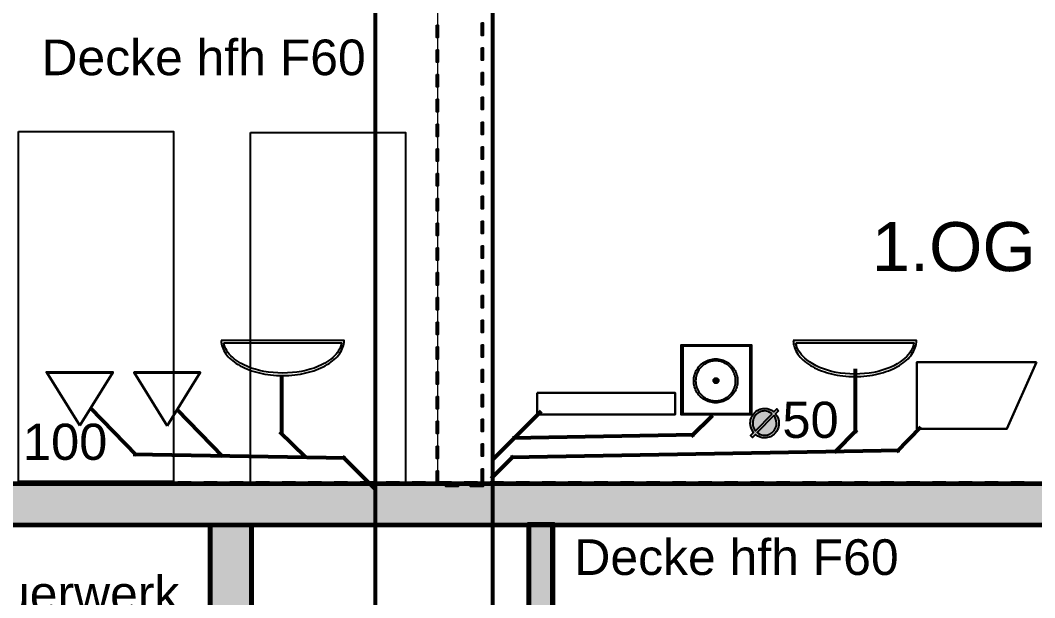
# Model space of a CAD drawing. Header units: millimetres. Extents: x 6 to 41668, y 1529 to 28527.
# Drawn here: x 23484 to 29259, y 11558 to 14848 of the extents above; entities that cross this region are included whole.
import ezdxf

# ---------------------------------------------------------------- set-up
doc = ezdxf.new("R2010")
doc.units = ezdxf.units.MM
doc.header["$LTSCALE"] = 50
for name, color, linetype in [('00_Wand_Bestand', 7, 'Continuous'), ('05_Linien_stark', 7, 'Continuous'), ('06_Linien_fein', 3, 'Continuous'), ('07_Bemassung', 6, 'Continuous'), ('10_Text', 7, 'Continuous')]:
    doc.layers.add(name, color=color, linetype=linetype)
doc.styles.add('PLAN', font='arial.ttf')

msp = doc.modelspace()

# ---------------------------------------------------------------- hatches: boundary and pattern name
at = {"layer": '00_Wand_Bestand'}
for points in [[(27251.7, 12603.6), (27247.2, 12603.6), (27247.2, 12999.2), (27647.3, 12999.2), (27647.3, 12599.2), (27247.2, 12599.2), (27247.2, 12603.6), (27251.7, 12603.6), (27251.7, 12608), (27638.4, 12608), (27638.4, 12990.4), (27256.1, 12990.4), (27256.1, 12603.6), (27251.7, 12603.6), (27251.7, 12608)], [(27328.6, 12793.6), (27317.6, 12793.6), (27317.9, 12802.6), (27318.8, 12811.3), (27320.3, 12819.9), (27322.4, 12828.2), (27325.1, 12836.4), (27328.2, 12844.2), (27331.9, 12851.8), (27336.1, 12859.1), (27340.7, 12866.1), (27345.8, 12872.7), (27351.3, 12879), (27357.2, 12884.9), (27363.5, 12890.4), (27370.1, 12895.5), (27377.1, 12900.1), (27384.4, 12904.3), (27392, 12908), (27399.8, 12911.1), (27408, 12913.8), (27416.3, 12915.9), (27424.9, 12917.4), (27433.6, 12918.3), (27442.5, 12918.6), (27451.5, 12918.3), (27460.2, 12917.4), (27468.8, 12915.9), (27477.2, 12913.8), (27485.3, 12911.1), (27493.1, 12908), (27500.7, 12904.3), (27508, 12900.1), (27515, 12895.5), (27521.7, 12890.4), (27527.9, 12884.9), (27533.8, 12879), (27539.3, 12872.7), (27544.4, 12866.1), (27549, 12859.1), (27553.2, 12851.8), (27556.9, 12844.2), (27560, 12836.4), (27562.7, 12828.2), (27564.8, 12819.9), (27566.3, 12811.3), (27567.2, 12802.6), (27567.5, 12793.6), (27567.2, 12784.7), (27566.3, 12775.9), (27564.8, 12767.4), (27562.7, 12759), (27560, 12750.9), (27556.9, 12743), (27553.2, 12735.4), (27549, 12728.1), (27544.4, 12721.1), (27539.3, 12714.5), (27533.8, 12708.2), (27527.9, 12702.3), (27521.7, 12696.8), (27515, 12691.7), (27508, 12687.1), (27500.7, 12682.9), (27493.1, 12679.3), (27485.3, 12676.1), (27477.2, 12673.5), (27468.8, 12671.4), (27460.2, 12669.8), (27451.5, 12668.9), (27442.5, 12668.6), (27433.6, 12668.9), (27424.9, 12669.8), (27416.3, 12671.4), (27408, 12673.5), (27399.8, 12676.1), (27392, 12679.3), (27384.4, 12682.9), (27377.1, 12687.1), (27370.1, 12691.7), (27363.5, 12696.8), (27357.2, 12702.3), (27351.3, 12708.2), (27345.8, 12714.5), (27340.7, 12721.1), (27336.1, 12728.1), (27331.9, 12735.4), (27328.2, 12743), (27325.1, 12750.9), (27322.4, 12759), (27320.3, 12767.4), (27318.8, 12775.9), (27317.9, 12784.7), (27317.6, 12793.6), (27328.6, 12793.6), (27328.9, 12785.1), (27329.9, 12776.8), (27331.4, 12768.6), (27333.5, 12760.7), (27336.1, 12753), (27339.2, 12745.6), (27342.9, 12738.5), (27347, 12731.6), (27351.6, 12725.1), (27356.6, 12718.9), (27362, 12713.1), (27367.8, 12707.7), (27374, 12702.7), (27380.5, 12698.1), (27387.4, 12693.9), (27394.5, 12690.3), (27402, 12687.2), (27409.6, 12684.5), (27417.6, 12682.4), (27425.7, 12680.9), (27434, 12680), (27442.5, 12679.6), (27451.1, 12680), (27459.4, 12680.9), (27467.5, 12682.4), (27475.5, 12684.5), (27483.1, 12687.2), (27490.6, 12690.3), (27497.7, 12693.9), (27504.6, 12698.1), (27511.1, 12702.7), (27517.3, 12707.7), (27523.1, 12713.1), (27528.5, 12718.9), (27533.5, 12725.1), (27538.1, 12731.6), (27542.2, 12738.5), (27545.9, 12745.6), (27549, 12753), (27551.6, 12760.7), (27553.7, 12768.6), (27555.2, 12776.8), (27556.2, 12785.1), (27556.5, 12793.6), (27556.2, 12802.1), (27555.2, 12810.5), (27553.7, 12818.6), (27551.6, 12826.5), (27549, 12834.2), (27545.9, 12841.6), (27542.2, 12848.8), (27538.1, 12855.6), (27533.5, 12862.2), (27528.5, 12868.3), (27523.1, 12874.2), (27517.3, 12879.6), (27511.1, 12884.6), (27504.6, 12889.2), (27497.7, 12893.3), (27490.6, 12896.9), (27483.1, 12900.1), (27475.5, 12902.7), (27467.5, 12904.8), (27459.4, 12906.3), (27451.1, 12907.3), (27442.5, 12907.6), (27434, 12907.3), (27425.7, 12906.3), (27417.6, 12904.8), (27409.6, 12902.7), (27402, 12900.1), (27394.5, 12896.9), (27387.4, 12893.3), (27380.5, 12889.2), (27374, 12884.6), (27367.8, 12879.6), (27362, 12874.2), (27356.6, 12868.3), (27351.6, 12862.2), (27347, 12855.6), (27342.9, 12848.8), (27339.2, 12841.6), (27336.1, 12834.2), (27333.5, 12826.5), (27331.4, 12818.6), (27329.9, 12810.5), (27328.9, 12802.1)], [(27800.8, 12623.4), (27783.9, 12605.8), (27793, 12592.2), (27798.8, 12579.6), (27802, 12566.4), (27803, 12551.2), (27802.4, 12541), (27800.6, 12531.2), (27797.7, 12521.8), (27793.5, 12512.8), (27788.2, 12504.2), (27781.6, 12495.9), (27775.4, 12489.5), (27768.8, 12484), (27761.8, 12479.3), (27754.5, 12475.4), (27746.8, 12472.5), (27738.7, 12470.3), (27730.2, 12469), (27721.3, 12468.6), (27707.5, 12469.7), (27695.3, 12472.8), (27683.1, 12478.8), (27669.1, 12488.3), (27652.1, 12471.2), (27641.8, 12481.5), (27658.9, 12498.6), (27649.7, 12513.1), (27643.9, 12525.9), (27640.7, 12538.7), (27639.7, 12553.1), (27640.2, 12562.6), (27641.6, 12571.7), (27644.1, 12580.5), (27647.6, 12588.8), (27652, 12596.8), (27657.4, 12604.5), (27663.8, 12611.7), (27670.8, 12618.3), (27678.3, 12623.8), (27686, 12628.3), (27694.2, 12631.9), (27702.7, 12634.4), (27711.6, 12635.9), (27720.8, 12636.4), (27735, 12635.3), (27747.6, 12632), (27760.1, 12626), (27773.8, 12616.6), (27790.5, 12633.9)], [(27763.7, 12606.3), (27751.3, 12613.7), (27741, 12618.4), (27731.3, 12621), (27720.8, 12621.8), (27713.1, 12621.4), (27705.7, 12620.2), (27698.7, 12618.1), (27691.9, 12615.1), (27685.5, 12611.4), (27679.3, 12606.8), (27673.5, 12601.4), (27667.4, 12594.3), (27662.4, 12586.9), (27658.6, 12579), (27655.8, 12570.6), (27654.2, 12561.8), (27653.6, 12552.6), (27654.4, 12541.1), (27656.9, 12530.8), (27661.6, 12520.5), (27668.8, 12508.7)], [(27774.1, 12595.9), (27678.9, 12498.4), (27687.2, 12492.9), (27695.7, 12488.6), (27704.2, 12485.6), (27712.8, 12483.8), (27721.5, 12483.2), (27729.2, 12483.6), (27736.6, 12484.8), (27743.7, 12486.9), (27750.5, 12489.8), (27757, 12493.5), (27763.1, 12498.1), (27768.9, 12503.4), (27775, 12510.4), (27780, 12517.8), (27783.8, 12525.6), (27786.6, 12533.9), (27788.2, 12542.6), (27788.8, 12551.7), (27788, 12563.4), (27785.6, 12573.7), (27781.1, 12584.1)], [(22092.4, 12216.8), (29879.9, 12216.8), (29879.9, 11962.9), (22092.4, 11962.9)], [(24557.8, 11981), (24807.8, 11981), (24807.8, 8486.9), (24557.8, 8486.9)], [(26371, 11983.8), (26522.4, 11983.8), (26522.4, 8561.9), (26371, 8561.9)]]:
    msp.add_hatch(color=7, dxfattribs=at).paths.add_polyline_path(points)
at = {"layer": '07_Bemassung'}
msp.add_hatch(color=7, dxfattribs=at).paths.add_polyline_path([(27444.5, 12809.7), (27447.5, 12809.4), (27450.3, 12808.6), (27452.9, 12807.2), (27455.1, 12805.4), (27456.9, 12803.1), (27458.3, 12800.6), (27459.2, 12797.8), (27459.5, 12794.8), (27459.2, 12791.7), (27458.3, 12788.9), (27456.9, 12786.4), (27455.1, 12784.2), (27452.9, 12782.3), (27450.3, 12780.9), (27447.5, 12780.1), (27444.5, 12779.8), (27441.5, 12780.1), (27438.6, 12780.9), (27436.1, 12782.3), (27433.9, 12784.2), (27432.1, 12786.4), (27430.7, 12788.9), (27429.8, 12791.7), (27429.5, 12794.8), (27429.8, 12797.8), (27430.7, 12800.6), (27432.1, 12803.1), (27433.9, 12805.4), (27436.1, 12807.2), (27438.6, 12808.6), (27441.5, 12809.4)])
msp.add_hatch(color=7, dxfattribs=at).paths.add_polyline_path([(27444.5, 12809.7), (27447.5, 12809.4), (27450.3, 12808.6), (27452.9, 12807.2), (27455.1, 12805.4), (27456.9, 12803.1), (27458.3, 12800.6), (27459.2, 12797.8), (27459.5, 12794.8), (27459.2, 12791.7), (27458.3, 12788.9), (27456.9, 12786.4), (27455.1, 12784.2), (27452.9, 12782.3), (27450.3, 12780.9), (27447.5, 12780.1), (27444.5, 12779.8), (27441.5, 12780.1), (27438.6, 12780.9), (27436.1, 12782.3), (27433.9, 12784.2), (27432.1, 12786.4), (27430.7, 12788.9), (27429.8, 12791.7), (27429.5, 12794.8), (27429.8, 12797.8), (27430.7, 12800.6), (27432.1, 12803.1), (27433.9, 12805.4), (27436.1, 12807.2), (27438.6, 12808.6), (27441.5, 12809.4)])

# ---------------------------------------------------------------- linework, layer by layer
at = {"layer": '00_Wand_Bestand'}
for points in [[(27251.7, 12603.6), (27247.2, 12603.6), (27247.2, 12999.2), (27647.3, 12999.2), (27647.3, 12599.2), (27247.2, 12599.2), (27247.2, 12603.6), (27251.7, 12603.6), (27251.7, 12608), (27638.4, 12608), (27638.4, 12990.4), (27256.1, 12990.4), (27256.1, 12603.6), (27251.7, 12603.6), (27251.7, 12608)], [(27328.6, 12793.6), (27317.6, 12793.6), (27317.9, 12802.6), (27318.8, 12811.3), (27320.3, 12819.9), (27322.4, 12828.2), (27325.1, 12836.4), (27328.2, 12844.2), (27331.9, 12851.8), (27336.1, 12859.1), (27340.7, 12866.1), (27345.8, 12872.7), (27351.3, 12879), (27357.2, 12884.9), (27363.5, 12890.4), (27370.1, 12895.5), (27377.1, 12900.1), (27384.4, 12904.3), (27392, 12908), (27399.8, 12911.1), (27408, 12913.8), (27416.3, 12915.9), (27424.9, 12917.4), (27433.6, 12918.3), (27442.5, 12918.6), (27451.5, 12918.3), (27460.2, 12917.4), (27468.8, 12915.9), (27477.2, 12913.8), (27485.3, 12911.1), (27493.1, 12908), (27500.7, 12904.3), (27508, 12900.1), (27515, 12895.5), (27521.7, 12890.4), (27527.9, 12884.9), (27533.8, 12879), (27539.3, 12872.7), (27544.4, 12866.1), (27549, 12859.1), (27553.2, 12851.8), (27556.9, 12844.2), (27560, 12836.4), (27562.7, 12828.2), (27564.8, 12819.9), (27566.3, 12811.3), (27567.2, 12802.6), (27567.5, 12793.6), (27567.2, 12784.7), (27566.3, 12775.9), (27564.8, 12767.4), (27562.7, 12759), (27560, 12750.9), (27556.9, 12743), (27553.2, 12735.4), (27549, 12728.1), (27544.4, 12721.1), (27539.3, 12714.5), (27533.8, 12708.2), (27527.9, 12702.3), (27521.7, 12696.8), (27515, 12691.7), (27508, 12687.1), (27500.7, 12682.9), (27493.1, 12679.3), (27485.3, 12676.1), (27477.2, 12673.5), (27468.8, 12671.4), (27460.2, 12669.8), (27451.5, 12668.9), (27442.5, 12668.6), (27433.6, 12668.9), (27424.9, 12669.8), (27416.3, 12671.4), (27408, 12673.5), (27399.8, 12676.1), (27392, 12679.3), (27384.4, 12682.9), (27377.1, 12687.1), (27370.1, 12691.7), (27363.5, 12696.8), (27357.2, 12702.3), (27351.3, 12708.2), (27345.8, 12714.5), (27340.7, 12721.1), (27336.1, 12728.1), (27331.9, 12735.4), (27328.2, 12743), (27325.1, 12750.9), (27322.4, 12759), (27320.3, 12767.4), (27318.8, 12775.9), (27317.9, 12784.7), (27317.6, 12793.6), (27328.6, 12793.6), (27328.9, 12785.1), (27329.9, 12776.8), (27331.4, 12768.6), (27333.5, 12760.7), (27336.1, 12753), (27339.2, 12745.6), (27342.9, 12738.5), (27347, 12731.6), (27351.6, 12725.1), (27356.6, 12718.9), (27362, 12713.1), (27367.8, 12707.7), (27374, 12702.7), (27380.5, 12698.1), (27387.4, 12693.9), (27394.5, 12690.3), (27402, 12687.2), (27409.6, 12684.5), (27417.6, 12682.4), (27425.7, 12680.9), (27434, 12680), (27442.5, 12679.6), (27451.1, 12680), (27459.4, 12680.9), (27467.5, 12682.4), (27475.5, 12684.5), (27483.1, 12687.2), (27490.6, 12690.3), (27497.7, 12693.9), (27504.6, 12698.1), (27511.1, 12702.7), (27517.3, 12707.7), (27523.1, 12713.1), (27528.5, 12718.9), (27533.5, 12725.1), (27538.1, 12731.6), (27542.2, 12738.5), (27545.9, 12745.6), (27549, 12753), (27551.6, 12760.7), (27553.7, 12768.6), (27555.2, 12776.8), (27556.2, 12785.1), (27556.5, 12793.6), (27556.2, 12802.1), (27555.2, 12810.5), (27553.7, 12818.6), (27551.6, 12826.5), (27549, 12834.2), (27545.9, 12841.6), (27542.2, 12848.8), (27538.1, 12855.6), (27533.5, 12862.2), (27528.5, 12868.3), (27523.1, 12874.2), (27517.3, 12879.6), (27511.1, 12884.6), (27504.6, 12889.2), (27497.7, 12893.3), (27490.6, 12896.9), (27483.1, 12900.1), (27475.5, 12902.7), (27467.5, 12904.8), (27459.4, 12906.3), (27451.1, 12907.3), (27442.5, 12907.6), (27434, 12907.3), (27425.7, 12906.3), (27417.6, 12904.8), (27409.6, 12902.7), (27402, 12900.1), (27394.5, 12896.9), (27387.4, 12893.3), (27380.5, 12889.2), (27374, 12884.6), (27367.8, 12879.6), (27362, 12874.2), (27356.6, 12868.3), (27351.6, 12862.2), (27347, 12855.6), (27342.9, 12848.8), (27339.2, 12841.6), (27336.1, 12834.2), (27333.5, 12826.5), (27331.4, 12818.6), (27329.9, 12810.5), (27328.9, 12802.1)], [(27800.8, 12623.4), (27783.9, 12605.8), (27793, 12592.2), (27798.8, 12579.6), (27802, 12566.4), (27803, 12551.2), (27802.4, 12541), (27800.6, 12531.2), (27797.7, 12521.8), (27793.5, 12512.8), (27788.2, 12504.2), (27781.6, 12495.9), (27775.4, 12489.5), (27768.8, 12484), (27761.8, 12479.3), (27754.5, 12475.4), (27746.8, 12472.5), (27738.7, 12470.3), (27730.2, 12469), (27721.3, 12468.6), (27707.5, 12469.7), (27695.3, 12472.8), (27683.1, 12478.8), (27669.1, 12488.3), (27652.1, 12471.2), (27641.8, 12481.5), (27658.9, 12498.6), (27649.7, 12513.1), (27643.9, 12525.9), (27640.7, 12538.7), (27639.7, 12553.1), (27640.2, 12562.6), (27641.6, 12571.7), (27644.1, 12580.5), (27647.6, 12588.8), (27652, 12596.8), (27657.4, 12604.5), (27663.8, 12611.7), (27670.8, 12618.3), (27678.3, 12623.8), (27686, 12628.3), (27694.2, 12631.9), (27702.7, 12634.4), (27711.6, 12635.9), (27720.8, 12636.4), (27735, 12635.3), (27747.6, 12632), (27760.1, 12626), (27773.8, 12616.6), (27790.5, 12633.9)], [(27763.7, 12606.3), (27751.3, 12613.7), (27741, 12618.4), (27731.3, 12621), (27720.8, 12621.8), (27713.1, 12621.4), (27705.7, 12620.2), (27698.7, 12618.1), (27691.9, 12615.1), (27685.5, 12611.4), (27679.3, 12606.8), (27673.5, 12601.4), (27667.4, 12594.3), (27662.4, 12586.9), (27658.6, 12579), (27655.8, 12570.6), (27654.2, 12561.8), (27653.6, 12552.6), (27654.4, 12541.1), (27656.9, 12530.8), (27661.6, 12520.5), (27668.8, 12508.7)], [(27774.1, 12595.9), (27678.9, 12498.4), (27687.2, 12492.9), (27695.7, 12488.6), (27704.2, 12485.6), (27712.8, 12483.8), (27721.5, 12483.2), (27729.2, 12483.6), (27736.6, 12484.8), (27743.7, 12486.9), (27750.5, 12489.8), (27757, 12493.5), (27763.1, 12498.1), (27768.9, 12503.4), (27775, 12510.4), (27780, 12517.8), (27783.8, 12525.6), (27786.6, 12533.9), (27788.2, 12542.6), (27788.8, 12551.7), (27788, 12563.4), (27785.6, 12573.7), (27781.1, 12584.1)], [(22092.4, 12216.8), (29879.9, 12216.8), (29879.9, 11962.9), (22092.4, 11962.9)], [(24557.8, 11981), (24807.8, 11981), (24807.8, 8486.9), (24557.8, 8486.9)], [(26371, 11983.8), (26522.4, 11983.8), (26522.4, 8561.9), (26371, 8561.9)]]:
    msp.add_lwpolyline(points, close=True, dxfattribs=at)
at = {"layer": '05_Linien_stark', "lineweight": 53}
for p, q in [((24972.9, 12486.9), (24972.9, 12827.5)), ((28237.9, 12496.1), (28237.9, 12862.5)), ((24145, 12367.9), (23882.7, 12637.2)), ((24636.7, 12361.4), (24376.7, 12628.4)), ((26173.8, 12345.5), (26448.4, 12620.1)), ((27303.9, 12476.8), (27424, 12596.8)), ((25106.7, 12360.2), (24961.9, 12503.9)), ((27322.8, 12485), (26286.4, 12466.4)), ((28119.4, 12385), (28246, 12514.9)), ((28472.9, 12389.3), (28611.1, 12531.2)), ((24127.1, 12375.9), (25336.2, 12354.2)), ((28490.8, 12396), (26273.9, 12356.3))]:
    msp.add_line(p, q, dxfattribs=at)
at = {"layer": '05_Linien_stark', "lineweight": 25}
for points in [[(23473.8, 14215.1), (24356.2, 14215.1), (24356.2, 12220.6), (23473.8, 12220.6)], [(24794.1, 14208.7), (25676.5, 14208.7), (25676.5, 12214.2), (24794.1, 12214.2)]]:
    msp.add_lwpolyline(points, close=True, dxfattribs=at)
at = {"layer": '05_Linien_stark', "lineweight": 30}
for points in [[(29269.7, 12900.5), (28588.3, 12900.5), (28588.3, 12519.6), (29101.2, 12519.6)], [(26426.7, 12726), (27211.7, 12726), (27211.7, 12601.8), (26426.7, 12601.8)]]:
    msp.add_lwpolyline(points, close=True, dxfattribs=at)
at = {"layer": '05_Linien_stark', "lineweight": 40}
for points in [[(23822.5, 12538.4), (23634.9, 12841.6), (24010.1, 12841.6)], [(24320.1, 12537.8), (24507.7, 12840.9), (24132.6, 12840.9)]]:
    msp.add_lwpolyline(points, close=True, dxfattribs=at)
at = {"layer": '06_Linien_fein'}
for points in [[(24627.6, 13024), (24628.1, 13014), (24629.3, 13004.1), (24631.4, 12994.4), (24634.3, 12984.8), (24638, 12975.4), (24642.4, 12966.2), (24647.6, 12957.1), (24653.5, 12948.3), (24660.2, 12939.6), (24667.5, 12931.2), (24675.4, 12923), (24684, 12915), (24693.2, 12907.3), (24703.1, 12899.9), (24713.5, 12892.7), (24724.5, 12885.9), (24736, 12879.3), (24748, 12873), (24760.5, 12867), (24773.6, 12861.4), (24787, 12856.2), (24801, 12851.2), (24815.3, 12846.7), (24830.1, 12842.5), (24845.2, 12838.7), (24860.7, 12835.4), (24876.5, 12832.4), (24892.7, 12829.9), (24909.2, 12827.8), (24925.9, 12826.1), (24942.9, 12824.9), (24960.2, 12824.2), (24977.6, 12823.9), (24995.1, 12824.2), (25012.3, 12824.9), (25029.3, 12826.1), (25046.1, 12827.8), (25062.5, 12829.9), (25078.7, 12832.4), (25094.5, 12835.4), (25110, 12838.7), (25125.2, 12842.5), (25139.9, 12846.7), (25154.3, 12851.2), (25168.2, 12856.2), (25181.7, 12861.4), (25194.7, 12867), (25207.2, 12873), (25219.3, 12879.3), (25230.8, 12885.9), (25241.8, 12892.7), (25252.2, 12899.9), (25262, 12907.3), (25271.2, 12915), (25279.8, 12923), (25287.8, 12931.2), (25295.1, 12939.6), (25301.7, 12948.3), (25307.6, 12957.1), (25312.8, 12966.2), (25317.2, 12975.4), (25320.9, 12984.8), (25323.8, 12994.4), (25325.9, 13004.1), (25327.2, 13014), (25327.6, 13024)], [(24642.7, 13009.8), (25312.5, 13009.8), (25310.3, 12998.4), (25306.8, 12987.2), (25302.1, 12976.2), (25296.3, 12965.6), (25289.3, 12955.2), (25281.3, 12945.1), (25272.3, 12935.4), (25262.3, 12926), (25251.4, 12917), (25235.2, 12905.3), (25217.5, 12894.4), (25198.4, 12884.3), (25178, 12875.1), (25156.3, 12866.8), (25133.5, 12859.5), (25109.7, 12853.1), (25084.8, 12847.8), (25059.1, 12843.6), (25032.6, 12840.5), (25005.4, 12838.7), (24977.6, 12838), (24949.8, 12838.7), (24922.6, 12840.5), (24896.1, 12843.6), (24870.4, 12847.8), (24845.6, 12853.1), (24821.7, 12859.5), (24798.9, 12866.8), (24777.3, 12875.1), (24756.8, 12884.3), (24737.7, 12894.4), (24720, 12905.3), (24703.8, 12917), (24692.9, 12926), (24682.9, 12935.4), (24673.9, 12945.1), (24665.9, 12955.2), (24659, 12965.6), (24653.1, 12976.2), (24648.4, 12987.2), (24644.9, 12998.4)], [(27884.9, 13023.5), (27885.3, 13013.3), (27886.6, 13003.1), (27888.7, 12993.2), (27891.6, 12983.3), (27895.2, 12973.7), (27899.7, 12964.2), (27904.9, 12954.9), (27910.8, 12945.8), (27917.4, 12936.9), (27924.7, 12928.2), (27932.7, 12919.8), (27941.3, 12911.6), (27950.5, 12903.7), (27960.4, 12896), (27970.8, 12888.7), (27981.8, 12881.6), (27993.3, 12874.9), (28005.4, 12868.4), (28017.9, 12862.3), (28031, 12856.5), (28044.5, 12851.1), (28058.4, 12846.1), (28072.8, 12841.4), (28087.5, 12837.1), (28102.7, 12833.2), (28118.2, 12829.8), (28134, 12826.7), (28150.2, 12824.1), (28166.7, 12821.9), (28183.5, 12820.2), (28200.5, 12819), (28217.8, 12818.3), (28235.2, 12818), (28252.7, 12818.3), (28270, 12819), (28287, 12820.2), (28303.8, 12821.9), (28320.3, 12824.1), (28336.4, 12826.7), (28352.3, 12829.8), (28367.8, 12833.2), (28383, 12837.1), (28397.7, 12841.4), (28412.1, 12846.1), (28426, 12851.1), (28439.5, 12856.5), (28452.6, 12862.3), (28465.1, 12868.4), (28477.2, 12874.9), (28488.7, 12881.6), (28499.7, 12888.7), (28510.1, 12896), (28519.9, 12903.7), (28529.2, 12911.6), (28537.8, 12919.8), (28545.8, 12928.2), (28553.1, 12936.9), (28559.7, 12945.8), (28565.6, 12954.9), (28570.8, 12964.2), (28575.2, 12973.7), (28578.9, 12983.3), (28581.8, 12993.2), (28583.9, 13003.1), (28585.2, 13013.3), (28585.6, 13023.5)], [(27899.9, 13009.4), (28570.6, 13009.4), (28568.4, 12997.6), (28564.9, 12986), (28560.2, 12974.6), (28554.4, 12963.5), (28547.4, 12952.8), (28539.3, 12942.4), (28530.3, 12932.3), (28520.2, 12922.5), (28509.2, 12913.2), (28493, 12901.2), (28475.3, 12890), (28456.2, 12879.7), (28435.7, 12870.2), (28414.1, 12861.7), (28391.2, 12854.1), (28367.4, 12847.6), (28342.5, 12842.1), (28316.8, 12837.8), (28290.3, 12834.7), (28263.1, 12832.8), (28235.2, 12832.1), (28207.4, 12832.8), (28180.2, 12834.7), (28153.7, 12837.8), (28128, 12842.1), (28103.1, 12847.6), (28079.3, 12854.1), (28056.5, 12861.7), (28034.8, 12870.2), (28014.3, 12879.7), (27995.2, 12890), (27977.5, 12901.2), (27961.3, 12913.2), (27950.3, 12922.5), (27940.3, 12932.3), (27931.2, 12942.4), (27923.1, 12952.8), (27916.1, 12963.5), (27910.3, 12974.6), (27905.6, 12986), (27902.1, 12997.6)]]:
    msp.add_lwpolyline(points, close=True, dxfattribs=at)
at = {"layer": '07_Bemassung', "lineweight": 53}
for p, q in [((25505, 23693.9), (25505, 6070.1)), ((26172.4, 23667.9), (26172.4, 6044)), ((25504, 12176.3), (25318.4, 12362)), ((26164.3, 12236.2), (26292.1, 12364))]:
    msp.add_line(p, q, dxfattribs=at)
at = {"layer": '07_Bemassung', "lineweight": 9}
msp.add_line((25860, 14945.8), (25860, 12202.2), dxfattribs=at)
at = {"layer": '07_Bemassung'}
for points in [[(25854.3, 14821.2), (25863.1, 14821.2), (25863.1, 14750.7), (25854.3, 14750.7)], [(26109.4, 14833), (26118.2, 14833), (26118.2, 14762.5), (26109.4, 14762.5)], [(25854.3, 14680.1), (25863.1, 14680.1), (25863.1, 14609.6), (25854.3, 14609.6)], [(26109.4, 14691.9), (26118.2, 14691.9), (26118.2, 14621.4), (26109.4, 14621.4)], [(25854.3, 14539), (25863.1, 14539), (25863.1, 14468.4), (25854.3, 14468.4)], [(26109.4, 14550.8), (26118.2, 14550.8), (26118.2, 14480.3), (26109.4, 14480.3)], [(25854.3, 14397.9), (25863.1, 14397.9), (25863.1, 14327.3), (25854.3, 14327.3)], [(26109.4, 14409.7), (26118.2, 14409.7), (26118.2, 14339.1), (26109.4, 14339.1)], [(26109.4, 14268.6), (26118.2, 14268.6), (26118.2, 14198), (26109.4, 14198)], [(25854.3, 14256.7), (25863.1, 14256.7), (25863.1, 14186.2), (25854.3, 14186.2)], [(25854.3, 14115.6), (25863.1, 14115.6), (25863.1, 14045.1), (25854.3, 14045.1)], [(26109.4, 14127.5), (26118.2, 14127.5), (26118.2, 14057), (26109.4, 14057)], [(26109.4, 13986.4), (26118.2, 13986.4), (26118.2, 13915.8), (26109.4, 13915.8)], [(25854.3, 13974.5), (25863.1, 13974.5), (25863.1, 13904), (25854.3, 13904)], [(25854.3, 13833.4), (25863.1, 13833.4), (25863.1, 13762.8), (25854.3, 13762.8)], [(26109.4, 13845.3), (26118.2, 13845.3), (26118.2, 13774.7), (26109.4, 13774.7)], [(25854.3, 13692.3), (25863.1, 13692.3), (25863.1, 13621.7), (25854.3, 13621.7)], [(26109.4, 13704.1), (26118.2, 13704.1), (26118.2, 13633.6), (26109.4, 13633.6)], [(25854.3, 13551.2), (25863.1, 13551.2), (25863.1, 13480.6), (25854.3, 13480.6)], [(26109.4, 13563), (26118.2, 13563), (26118.2, 13492.5), (26109.4, 13492.5)], [(25854.3, 13410.1), (25863.1, 13410.1), (25863.1, 13339.5), (25854.3, 13339.5)], [(26109.4, 13421.9), (26118.2, 13421.9), (26118.2, 13351.4), (26109.4, 13351.4)], [(25854.3, 13269), (25863.1, 13269), (25863.1, 13198.4), (25854.3, 13198.4)], [(26109.4, 13280.8), (26118.2, 13280.8), (26118.2, 13210.3), (26109.4, 13210.3)], [(25854.3, 13127.9), (25863.1, 13127.9), (25863.1, 13057.3), (25854.3, 13057.3)], [(26109.4, 13139.7), (26118.2, 13139.7), (26118.2, 13069.1), (26109.4, 13069.1)], [(26109.4, 12998.6), (26118.2, 12998.6), (26118.2, 12928), (26109.4, 12928)], [(25854.3, 12986.7), (25863.1, 12986.7), (25863.1, 12916.2), (25854.3, 12916.2)], [(25854.3, 12845.6), (25863.1, 12845.6), (25863.1, 12775.1), (25854.3, 12775.1)], [(26109.4, 12857.5), (26118.2, 12857.5), (26118.2, 12786.9), (26109.4, 12786.9)], [(26109.4, 12716.4), (26118.2, 12716.4), (26118.2, 12645.8), (26109.4, 12645.8)], [(25854.3, 12704.5), (25863.1, 12704.5), (25863.1, 12634), (25854.3, 12634)], [(25854.3, 12563.4), (25863.1, 12563.4), (25863.1, 12492.8), (25854.3, 12492.8)], [(26109.4, 12575.3), (26118.2, 12575.3), (26118.2, 12504.7), (26109.4, 12504.7)], [(25854.3, 12422.3), (25863.1, 12422.3), (25863.1, 12351.7), (25854.3, 12351.7)], [(26109.4, 12434.1), (26118.2, 12434.1), (26118.2, 12363.6), (26109.4, 12363.6)], [(25854.3, 12281.2), (25863.1, 12281.2), (25863.1, 12210.6), (25854.3, 12210.6)], [(26109.4, 12293), (26118.2, 12293), (26118.2, 12222.5), (26109.4, 12222.5)], [(23492.2, 12217.3), (23566.3, 12217.3), (23566.3, 12204.9), (23492.2, 12204.9)], [(23640.4, 12217.3), (23714.5, 12217.3), (23714.5, 12204.9), (23640.4, 12204.9)], [(23788.6, 12217.3), (23862.7, 12217.3), (23862.7, 12204.9), (23788.6, 12204.9)], [(23936.7, 12217.3), (24010.8, 12217.3), (24010.8, 12204.9), (23936.7, 12204.9)], [(24084.9, 12217.3), (24159, 12217.3), (24159, 12204.9), (24084.9, 12204.9)], [(24233, 12217.3), (24307.1, 12217.3), (24307.1, 12204.9), (24233, 12204.9)], [(24381.2, 12217.3), (24455.3, 12217.3), (24455.3, 12204.9), (24381.2, 12204.9)], [(24529.4, 12217.3), (24603.5, 12217.3), (24603.5, 12204.9), (24529.4, 12204.9)], [(24677.5, 12217.3), (24751.6, 12217.3), (24751.6, 12204.9), (24677.5, 12204.9)], [(24825.7, 12217.3), (24899.8, 12217.3), (24899.8, 12204.9), (24825.7, 12204.9)], [(24973.9, 12217.3), (25048, 12217.3), (25048, 12204.9), (24973.9, 12204.9)], [(25122, 12217.3), (25196.1, 12217.3), (25196.1, 12204.9), (25122, 12204.9)], [(25270.2, 12217.3), (25344.3, 12217.3), (25344.3, 12204.9), (25270.2, 12204.9)], [(25418.4, 12217.3), (25492.5, 12217.3), (25492.5, 12204.9), (25418.4, 12204.9)], [(25566.5, 12217.3), (25640.6, 12217.3), (25640.6, 12204.9), (25566.5, 12204.9)], [(25714.7, 12217.3), (25788.8, 12217.3), (25788.8, 12204.9), (25714.7, 12204.9)], [(25862.9, 12217.3), (25937, 12217.3), (25937, 12204.9), (25862.9, 12204.9)], [(25906.6, 12201.2), (25977.1, 12201.2), (25977.1, 12192.4), (25906.6, 12192.4)], [(26011, 12217.3), (26085.1, 12217.3), (26085.1, 12204.9), (26011, 12204.9)], [(26118.2, 12201.2), (26118.2, 12192.4), (26047.7, 12192.4), (26047.7, 12201.2)], [(26159.2, 12217.3), (26233.3, 12217.3), (26233.3, 12204.9), (26159.2, 12204.9)], [(26307.4, 12217.3), (26381.5, 12217.3), (26381.5, 12204.9), (26307.4, 12204.9)], [(26455.5, 12217.3), (26529.6, 12217.3), (26529.6, 12204.9), (26455.5, 12204.9)], [(26603.7, 12217.3), (26677.8, 12217.3), (26677.8, 12204.9), (26603.7, 12204.9)], [(26751.9, 12217.3), (26826, 12217.3), (26826, 12204.9), (26751.9, 12204.9)], [(26900, 12217.3), (26974.1, 12217.3), (26974.1, 12204.9), (26900, 12204.9)], [(27048.2, 12217.3), (27122.3, 12217.3), (27122.3, 12204.9), (27048.2, 12204.9)], [(27196.4, 12217.3), (27270.5, 12217.3), (27270.5, 12204.9), (27196.4, 12204.9)], [(27344.5, 12217.3), (27418.6, 12217.3), (27418.6, 12204.9), (27344.5, 12204.9)], [(27492.7, 12217.3), (27566.8, 12217.3), (27566.8, 12204.9), (27492.7, 12204.9)], [(27640.9, 12217.3), (27715, 12217.3), (27715, 12204.9), (27640.9, 12204.9)], [(27789, 12217.3), (27863.1, 12217.3), (27863.1, 12204.9), (27789, 12204.9)], [(27937.2, 12217.3), (28011.3, 12217.3), (28011.3, 12204.9), (27937.2, 12204.9)], [(28085.4, 12217.3), (28159.5, 12217.3), (28159.5, 12204.9), (28085.4, 12204.9)], [(28233.5, 12217.3), (28307.6, 12217.3), (28307.6, 12204.9), (28233.5, 12204.9)], [(28381.7, 12217.3), (28455.8, 12217.3), (28455.8, 12204.9), (28381.7, 12204.9)], [(28529.9, 12217.3), (28604, 12217.3), (28604, 12204.9), (28529.9, 12204.9)], [(28678, 12217.3), (28752.1, 12217.3), (28752.1, 12204.9), (28678, 12204.9)], [(28826.2, 12217.3), (28900.3, 12217.3), (28900.3, 12204.9), (28826.2, 12204.9)], [(28974.4, 12217.3), (29048.5, 12217.3), (29048.5, 12204.9), (28974.4, 12204.9)], [(29122.5, 12217.3), (29196.6, 12217.3), (29196.6, 12204.9), (29122.5, 12204.9)], [(23546.9, 11975.8), (23620.9, 11975.8), (23620.9, 11963.4), (23546.9, 11963.4)], [(23695, 11975.8), (23769.1, 11975.8), (23769.1, 11963.4), (23695, 11963.4)], [(23843.2, 11975.8), (23917.3, 11975.8), (23917.3, 11963.4), (23843.2, 11963.4)], [(23991.4, 11975.8), (24065.4, 11975.8), (24065.4, 11963.4), (23991.4, 11963.4)], [(24139.5, 11975.8), (24213.6, 11975.8), (24213.6, 11963.4), (24139.5, 11963.4)], [(24287.7, 11975.8), (24361.8, 11975.8), (24361.8, 11963.4), (24287.7, 11963.4)], [(24435.9, 11975.8), (24509.9, 11975.8), (24509.9, 11963.4), (24435.9, 11963.4)], [(24584, 11975.8), (24658.1, 11975.8), (24658.1, 11963.4), (24584, 11963.4)], [(24732.2, 11975.8), (24806.3, 11975.8), (24806.3, 11963.4), (24732.2, 11963.4)], [(24880.4, 11975.8), (24954.4, 11975.8), (24954.4, 11963.4), (24880.4, 11963.4)], [(25028.5, 11975.8), (25102.6, 11975.8), (25102.6, 11963.4), (25028.5, 11963.4)], [(25176.7, 11975.8), (25250.8, 11975.8), (25250.8, 11963.4), (25176.7, 11963.4)], [(25324.9, 11975.8), (25398.9, 11975.8), (25398.9, 11963.4), (25324.9, 11963.4)], [(25473, 11975.8), (25547.1, 11975.8), (25547.1, 11963.4), (25473, 11963.4)], [(25621.2, 11975.8), (25695.3, 11975.8), (25695.3, 11963.4), (25621.2, 11963.4)], [(25769.4, 11975.8), (25843.4, 11975.8), (25843.4, 11963.4), (25769.4, 11963.4)], [(25917.5, 11975.8), (25991.6, 11975.8), (25991.6, 11963.4), (25917.5, 11963.4)], [(26065.7, 11975.8), (26139.8, 11975.8), (26139.8, 11963.4), (26065.7, 11963.4)], [(26213.8, 11975.8), (26287.9, 11975.8), (26287.9, 11963.4), (26213.8, 11963.4)], [(26362, 11975.8), (26436.1, 11975.8), (26436.1, 11963.4), (26362, 11963.4)], [(26510.2, 11975.8), (26584.3, 11975.8), (26584.3, 11963.4), (26510.2, 11963.4)], [(26658.4, 11975.8), (26732.4, 11975.8), (26732.4, 11963.4), (26658.4, 11963.4)], [(26806.5, 11975.8), (26880.6, 11975.8), (26880.6, 11963.4), (26806.5, 11963.4)], [(26954.7, 11975.8), (27028.8, 11975.8), (27028.8, 11963.4), (26954.7, 11963.4)], [(27102.9, 11975.8), (27176.9, 11975.8), (27176.9, 11963.4), (27102.9, 11963.4)], [(27251, 11975.8), (27325.1, 11975.8), (27325.1, 11963.4), (27251, 11963.4)], [(27399.2, 11975.8), (27473.3, 11975.8), (27473.3, 11963.4), (27399.2, 11963.4)], [(27547.4, 11975.8), (27621.4, 11975.8), (27621.4, 11963.4), (27547.4, 11963.4)], [(27695.5, 11975.8), (27769.6, 11975.8), (27769.6, 11963.4), (27695.5, 11963.4)], [(27843.7, 11975.8), (27917.8, 11975.8), (27917.8, 11963.4), (27843.7, 11963.4)], [(27991.9, 11975.8), (28065.9, 11975.8), (28065.9, 11963.4), (27991.9, 11963.4)], [(28140, 11975.8), (28214.1, 11975.8), (28214.1, 11963.4), (28140, 11963.4)], [(28288.2, 11975.8), (28362.3, 11975.8), (28362.3, 11963.4), (28288.2, 11963.4)], [(28436.4, 11975.8), (28510.4, 11975.8), (28510.4, 11963.4), (28436.4, 11963.4)], [(28584.5, 11975.8), (28658.6, 11975.8), (28658.6, 11963.4), (28584.5, 11963.4)], [(28732.7, 11975.8), (28806.8, 11975.8), (28806.8, 11963.4), (28732.7, 11963.4)], [(28880.9, 11975.8), (28954.9, 11975.8), (28954.9, 11963.4), (28880.9, 11963.4)], [(29029, 11975.8), (29103.1, 11975.8), (29103.1, 11963.4), (29029, 11963.4)], [(29177.2, 11975.8), (29251.3, 11975.8), (29251.3, 11963.4), (29177.2, 11963.4)]]:
    msp.add_lwpolyline(points, close=True, dxfattribs=at)
at = {"layer": '07_Bemassung', "lineweight": 50}
for points in [[(22103.8, 12205.3), (29868.4, 12205.3), (29868.4, 11974.4), (22103.8, 11974.4)], [(24569.3, 11969.5), (24796.4, 11969.5), (24796.4, 8498.4), (24569.3, 8498.4)], [(26382.5, 11972.3), (26510.9, 11972.3), (26510.9, 8573.3), (26382.5, 8573.3)]]:
    msp.add_lwpolyline(points, close=True, dxfattribs=at)
at = {"layer": '07_Bemassung'}
msp.add_circle((27444.5, 12794.8), 15, dxfattribs=at)
msp.add_circle((27444.5, 12794.8), 15, dxfattribs=at)

# ---------------------------------------------------------------- texts
at = {"layer": '07_Bemassung', "style": 'PLAN'}
for s, p in [('50', (27822.7, 12468.4)), ('100', (23498.9, 12343.2))]:
    msp.add_text(s, height=206.11, dxfattribs=at).set_placement(p)
at = {"layer": '10_Text', "style": 'PLAN'}
for s, height, p in [('Decke hfh F60', 203.2, (23604.4, 14535.4)), ('1.OG', 279.51, (28332.1, 13418.7)), ('Decke hfh F60', 203.2, (26638.4, 11687.5)), ('Wände Mauerwerk', 203.2, (22007.3, 11479.4))]:
    msp.add_text(s, height=height, dxfattribs=at).set_placement(p)

doc.saveas('drawing.dxf')
